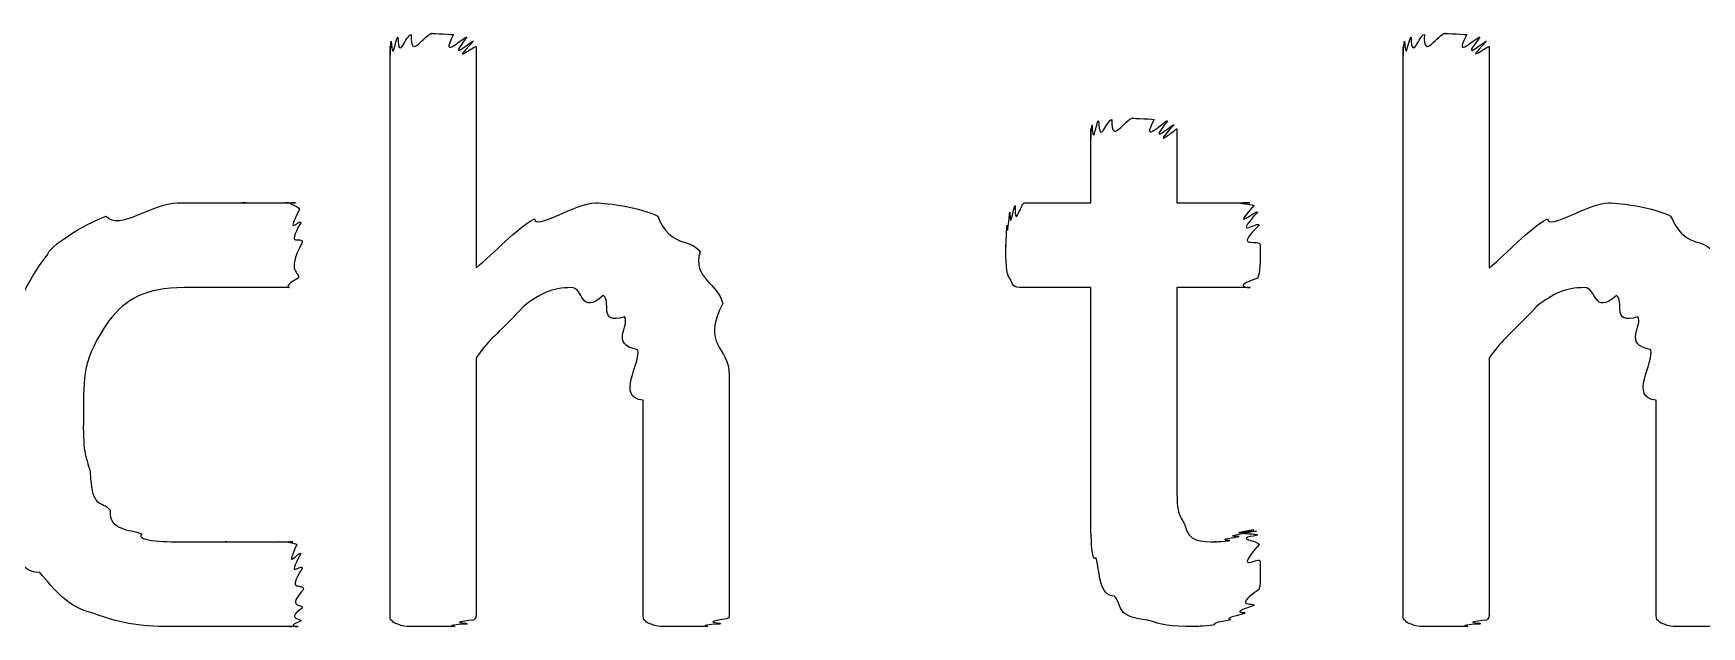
# Model space of a CAD drawing. Header units: millimetres. Extents: x 0 to 216, y 0 to 279.
# Drawn here: x 82.55 to 89.49, y 57.65 to 60.12 of the extents above; entities that cross this region are included whole.
import ezdxf

# ---------------------------------------------------------------- set-up
doc = ezdxf.new("R2010")
doc.units = ezdxf.units.MM
doc.layers.get('0').update_dxf_attribs({"linetype": 'CONTINUOUS'})

msp = doc.modelspace()

# ---------------------------------------------------------------- linework, layer by layer
at = {"color": 0}
for p, q in [((84.0384, 57.7024), (84.0384, 60.0618)), ((84.3964, 60.0618), (84.3964, 59.1414)), ((88.2523, 57.7024), (88.2523, 60.0618)), ((88.6107, 60.0618), (88.6107, 59.1414)), ((86.9527, 59.4113), (86.9527, 59.72)), ((87.3111, 59.72), (87.3111, 59.4113)), ((86.6771, 59.4113), (86.9527, 59.4113)), ((87.3111, 59.4113), (87.6141, 59.4113)), ((86.9527, 59.0585), (86.6719, 59.0585)), ((86.9527, 58.1656), (86.9527, 59.0585)), ((87.6141, 59.0585), (87.3111, 59.0585)), ((87.3111, 59.0585), (87.3111, 58.287)), ((84.3964, 58.7664), (84.3964, 57.7024)), ((88.6107, 58.7664), (88.6107, 57.7024)), ((85.4495, 58.6948), (85.4495, 57.7024)), ((85.0911, 57.7024), (85.0911, 58.59)), ((89.305, 57.7024), (89.305, 58.59)), ((87.6582, 57.9176), (87.6582, 57.9176)), ((83.6785, 57.8019), (83.6785, 57.8019))]:
    msp.add_line(p, q, dxfattribs=at)
for points in [[(84.0437, 60.0837), (84.0493, 59.9846), (84.0602, 60.0964), (84.0715, 60.1003)], [(84.0715, 60.1003), (84.074, 59.9955), (84.1043, 60.1116), (84.1266, 60.1116)], [(84.1266, 60.1116), (84.1223, 59.9983), (84.1816, 60.1169), (84.2148, 60.1169)], [(84.2148, 60.1169), (84.1925, 60.1169), (84.2807, 60.114), (84.303, 60.1116)], [(84.303, 60.1116), (84.2395, 59.9955), (84.347, 60.1073), (84.358, 60.1003)], [(84.358, 60.1003), (84.2656, 59.9846), (84.3813, 60.0908), (84.3855, 60.0837)], [(88.2579, 60.0837), (88.2632, 59.9846), (88.2745, 60.0964), (88.2855, 60.1003)], [(88.2855, 60.1003), (88.2883, 59.9955), (88.3186, 60.1116), (88.3405, 60.1116)], [(88.3405, 60.1116), (88.3363, 59.9983), (88.3955, 60.1169), (88.4287, 60.1169)], [(88.4287, 60.1169), (88.4068, 60.1169), (88.495, 60.114), (88.5169, 60.1116)], [(88.5169, 60.1116), (88.4534, 59.9955), (88.561, 60.1073), (88.5719, 60.1003)], [(88.5719, 60.1003), (88.4798, 59.9846), (88.5956, 60.0908), (88.5994, 60.0837)], [(84.0384, 60.0618), (84.0384, 59.9694), (84.0398, 60.0756), (84.0437, 60.0837)], [(84.3855, 60.0837), (84.2768, 59.9736), (84.3964, 60.0728), (84.3964, 60.0618)], [(88.2523, 60.0618), (88.2523, 59.9694), (88.2537, 60.0756), (88.2579, 60.0837)], [(88.5994, 60.0837), (88.4908, 59.9736), (88.6107, 60.0728), (88.6107, 60.0618)], [(86.9583, 59.7366), (86.964, 59.6346), (86.9749, 59.7489), (86.9858, 59.7531)], [(86.9858, 59.7531), (86.9887, 59.6427), (87.019, 59.7588), (87.0409, 59.7588)], [(87.0409, 59.7588), (87.037, 59.6456), (87.0962, 59.7641), (87.1291, 59.7641)], [(87.1291, 59.7641), (87.1072, 59.7641), (87.1954, 59.7613), (87.2172, 59.7588)], [(87.2172, 59.7588), (87.1541, 59.6427), (87.2613, 59.756), (87.2726, 59.7531)], [(87.2726, 59.7531), (87.1802, 59.6346), (87.2959, 59.7436), (87.3002, 59.7366)], [(86.9527, 59.72), (86.9527, 59.6209), (86.9541, 59.7285), (86.9583, 59.7366)], [(87.3002, 59.7366), (87.1911, 59.6209), (87.3111, 59.7228), (87.3111, 59.72)], [(82.8573, 59.3563), (82.9137, 59.2928), (83.0474, 59.4113), (83.155, 59.4113)], [(83.155, 59.4113), (83.1896, 59.4113), (83.2556, 59.4113), (83.3039, 59.4113)], [(83.3039, 59.4113), (83.2887, 59.4113), (83.4002, 59.4113), (83.4415, 59.4113)], [(83.4415, 59.4113), (83.3699, 59.4113), (83.5187, 59.4113), (83.5519, 59.4113)], [(83.5519, 59.4113), (83.5533, 59.4113), (83.6069, 59.4113), (83.6179, 59.4113)], [(83.6179, 59.4113), (83.5794, 59.4113), (83.6415, 59.4113), (83.6454, 59.4113)], [(83.6454, 59.4113), (83.5903, 59.4113), (83.6581, 59.4018), (83.662, 59.3838)], [(84.6391, 59.3453), (84.6406, 59.2928), (84.8071, 59.4113), (84.8928, 59.4113)], [(84.8928, 59.4113), (84.945, 59.4113), (85.0815, 59.3919), (85.1517, 59.3563)], [(86.6165, 59.3729), (86.6179, 59.2818), (86.6302, 59.3961), (86.6387, 59.4004)], [(86.6387, 59.4004), (86.6359, 59.2928), (86.662, 59.4113), (86.6771, 59.4113)], [(87.6141, 59.4113), (87.5178, 59.4113), (87.6268, 59.4071), (87.6307, 59.4004)], [(87.6307, 59.4004), (87.5288, 59.2818), (87.6434, 59.3866), (87.6473, 59.3729)], [(88.8531, 59.3453), (88.8545, 59.2928), (89.0214, 59.4113), (89.1067, 59.4113)], [(89.1067, 59.4113), (89.1589, 59.4113), (89.2955, 59.3919), (89.3657, 59.3563)], [(82.6149, 59.1965), (82.6121, 59.224), (82.7648, 59.3231), (82.8573, 59.3563)], [(83.662, 59.3838), (83.5974, 59.2596), (83.6676, 59.3506), (83.6676, 59.3288)], [(83.6676, 59.3288), (83.6013, 59.2155), (83.6732, 59.279), (83.6732, 59.2459)], [(84.3964, 59.1414), (84.4751, 59.2046), (84.5577, 59.3012), (84.6391, 59.3453)], [(85.1517, 59.3563), (85.2068, 59.2197), (85.284, 59.2695), (85.3281, 59.2074)], [(86.6055, 59.3178), (86.6069, 59.2529), (86.6126, 59.3577), (86.6165, 59.3729)], [(87.6473, 59.3729), (87.5372, 59.2529), (87.6529, 59.3397), (87.6529, 59.3178)], [(88.6107, 59.1414), (88.689, 59.2046), (88.7719, 59.3012), (88.8531, 59.3453)], [(89.3657, 59.3563), (89.4211, 59.2197), (89.498, 59.2695), (89.5421, 59.2074)], [(86.5999, 59.2349), (86.5999, 59.2088), (86.6013, 59.2956), (86.6055, 59.3178)], [(87.6529, 59.3178), (87.54, 59.2088), (87.6582, 59.2681), (87.6582, 59.2349)], [(82.4547, 58.9153), (82.477, 58.9594), (82.5486, 59.122), (82.6149, 59.1965)], [(83.6732, 59.2459), (83.6013, 59.1136), (83.6676, 59.1263), (83.6567, 59.0973)], [(85.3281, 59.2074), (85.295, 59.0984), (85.4026, 59.0765), (85.422, 58.9926)], [(86.6165, 59.0973), (86.5999, 59.1136), (86.5999, 59.1714), (86.5999, 59.2349)], [(87.6582, 59.2349), (87.6582, 59.1136), (87.6543, 59.1263), (87.6473, 59.0973)], [(83.1825, 59.0585), (83.0199, 59.0585), (82.9412, 59.0116), (82.8682, 58.9209)], [(83.3533, 59.0585), (83.2224, 59.0585), (83.2485, 59.0585), (83.1825, 59.0585)], [(83.4746, 59.0585), (83.4362, 59.0585), (83.4002, 59.0585), (83.3533, 59.0585)], [(83.5628, 59.0585), (83.505, 59.0585), (83.5106, 59.0585), (83.4746, 59.0585)], [(83.6179, 59.0585), (83.5491, 59.0585), (83.5851, 59.0585), (83.5628, 59.0585)], [(83.6567, 59.0973), (83.5794, 59.0585), (83.6316, 59.0585), (83.6179, 59.0585)], [(84.7933, 59.0585), (84.7108, 59.0585), (84.661, 59.0324), (84.5951, 58.9813)], [(84.9256, 59.0254), (84.8279, 58.94), (84.8445, 59.0585), (84.7933, 59.0585)], [(86.6719, 59.0585), (86.6249, 59.0585), (86.6302, 59.0709), (86.6165, 59.0973)], [(87.6473, 59.0973), (87.5259, 59.0585), (87.6282, 59.0585), (87.6141, 59.0585)], [(89.0076, 59.0585), (88.9247, 59.0585), (88.8753, 59.0324), (88.809, 58.9813)], [(89.1399, 59.0254), (89.0418, 58.94), (89.0584, 59.0585), (89.0076, 59.0585)], [(85.0138, 58.9372), (84.9009, 58.9001), (84.9616, 59.0063), (84.9256, 59.0254)], [(85.422, 58.9926), (85.3309, 58.8162), (85.4495, 58.8119), (85.4495, 58.6948)], [(89.2281, 58.9372), (89.1148, 58.9001), (89.1755, 59.0063), (89.1399, 59.0254)], [(82.8682, 58.9209), (82.7595, 58.7569), (82.7634, 58.6962), (82.7634, 58.5241)], [(84.5951, 58.9813), (84.4642, 58.8409), (84.4656, 58.8617), (84.3964, 58.7664)], [(85.0692, 58.7996), (84.9492, 58.8229), (85.0388, 58.9001), (85.0138, 58.9372)], [(88.809, 58.9813), (88.6781, 58.8409), (88.6795, 58.8617), (88.6107, 58.7664)], [(89.2831, 58.7996), (89.1632, 58.8229), (89.2528, 58.9001), (89.2281, 58.9372)], [(85.0911, 58.59), (84.9753, 58.5982), (85.0829, 58.747), (85.0692, 58.7996)], [(89.305, 58.59), (89.1893, 58.5982), (89.2969, 58.747), (89.2831, 58.7996)], [(82.7634, 58.5241), (82.7595, 58.3777), (82.7719, 58.3586), (82.7913, 58.2923)], [(82.7913, 58.2923), (82.7966, 58.1325), (82.8368, 58.1766), (82.8739, 58.1325)], [(87.3111, 58.287), (87.3083, 58.0954), (87.322, 58.1187), (87.3442, 58.0718)], [(86.9749, 57.9342), (86.9527, 57.9039), (86.9527, 58.0775), (86.9527, 58.1656)], [(82.5817, 57.8735), (82.4618, 57.8707), (82.477, 58.0362), (82.4438, 58.1434)], [(82.8739, 58.1325), (82.8696, 58.0443), (82.9539, 58.0552), (83.0061, 58.0334)], [(83.0061, 58.0334), (82.9758, 58.0002), (83.1219, 58.0002), (83.1882, 58.0002)], [(87.3442, 58.0718), (87.3566, 58.0002), (87.413, 58.0002), (87.4765, 58.0002)], [(87.5316, 58.0058), (87.4709, 58.0111), (87.5591, 58.0182), (87.57, 58.0224)], [(87.57, 58.0224), (87.4959, 58.0224), (87.5951, 58.0348), (87.6032, 58.039)], [(87.6032, 58.039), (87.515, 58.0334), (87.6226, 58.0499), (87.6307, 58.0499)], [(87.6307, 58.0499), (87.5259, 58.0334), (87.6378, 58.0471), (87.642, 58.0443)], [(87.642, 58.0443), (87.533, 58.0291), (87.6473, 58.039), (87.6473, 58.0277)], [(87.6473, 58.0277), (87.5372, 58.0111), (87.6529, 58.0072), (87.6529, 57.9893)], [(83.1882, 58.0002), (83.2266, 58.0002), (83.3106, 58.0002), (83.3589, 58.0002)], [(83.3589, 58.0002), (83.3219, 58.0002), (83.4485, 58.0002), (83.4856, 58.0002)], [(83.4856, 58.0002), (83.5131, 58.0002), (83.5519, 58.0002), (83.5738, 58.0002)], [(83.5738, 58.0002), (83.56, 58.0002), (83.6193, 58.0002), (83.6344, 58.0002)], [(83.6344, 58.0002), (83.5822, 58.0002), (83.6468, 57.996), (83.651, 57.9893)], [(83.651, 57.9893), (83.5932, 57.8679), (83.6634, 57.9684), (83.6676, 57.9508)], [(83.6676, 57.9508), (83.6013, 57.8347), (83.6732, 57.9148), (83.6732, 57.8901)], [(87.4765, 58.0002), (87.4406, 58.0002), (87.5164, 58.0016), (87.5316, 58.0058)], [(87.6529, 57.9893), (87.54, 57.857), (87.6582, 57.9466), (87.6582, 57.9176)], [(82.8075, 57.7024), (82.7003, 57.7247), (82.6438, 57.7991), (82.5817, 57.8735)], [(83.6732, 57.8901), (83.6041, 57.7825), (83.6785, 57.8347), (83.6785, 57.8019)], [(87.0521, 57.7744), (86.9858, 57.7755), (86.9929, 57.8707), (86.9749, 57.9342)], [(87.6582, 57.9176), (87.6582, 57.7797), (87.6558, 57.8309), (87.6529, 57.8019)], [(83.6785, 57.8019), (83.6041, 57.7204), (83.6757, 57.7465), (83.6732, 57.7247)], [(87.6529, 57.8019), (87.533, 57.7204), (87.642, 57.7494), (87.6307, 57.7356)], [(87.1897, 57.6749), (87.055, 57.6873), (87.0878, 57.7303), (87.0521, 57.7744)], [(87.6307, 57.7356), (87.515, 57.6943), (87.6102, 57.7137), (87.5923, 57.7024)], [(83.1219, 57.6474), (82.998, 57.6474), (82.8985, 57.6654), (82.8075, 57.7024)], [(83.6676, 57.6696), (83.5974, 57.6474), (83.6634, 57.6474), (83.6567, 57.6474)], [(83.6732, 57.7247), (83.6013, 57.6763), (83.6704, 57.6834), (83.6676, 57.6696)], [(84.0437, 57.6749), (84.0384, 57.6721), (84.0384, 57.6915), (84.0384, 57.7024)], [(84.0715, 57.6584), (84.0493, 57.6612), (84.0507, 57.6711), (84.0437, 57.6749)], [(84.3855, 57.6749), (84.2656, 57.6612), (84.3717, 57.6654), (84.358, 57.6584)], [(84.3964, 57.7024), (84.394, 57.6721), (84.3926, 57.682), (84.3855, 57.6749)], [(85.0967, 57.6749), (85.0925, 57.6721), (85.0911, 57.6915), (85.0911, 57.7024)], [(85.1242, 57.6584), (85.1034, 57.6612), (85.1034, 57.6711), (85.0967, 57.6749)], [(85.4385, 57.6806), (85.32, 57.6612), (85.4244, 57.6654), (85.4107, 57.6584)], [(85.4495, 57.7024), (85.4495, 57.6763), (85.4452, 57.6873), (85.4385, 57.6806)], [(87.3827, 57.6474), (87.2836, 57.6474), (87.2451, 57.6559), (87.1897, 57.6749)], [(87.5316, 57.6749), (87.4339, 57.6584), (87.4847, 57.6598), (87.46, 57.6531)], [(87.5923, 57.7024), (87.478, 57.6721), (87.5538, 57.682), (87.5316, 57.6749)], [(88.2579, 57.6749), (88.2523, 57.6721), (88.2523, 57.6915), (88.2523, 57.7024)], [(88.2855, 57.6584), (88.2632, 57.6612), (88.2646, 57.6711), (88.2579, 57.6749)], [(88.5994, 57.6749), (88.4798, 57.6612), (88.5857, 57.6654), (88.5719, 57.6584)], [(88.6107, 57.7024), (88.6079, 57.6721), (88.6065, 57.682), (88.5994, 57.6749)], [(89.3106, 57.6749), (89.3064, 57.6721), (89.305, 57.6915), (89.305, 57.7024)], [(89.3382, 57.6584), (89.3177, 57.6612), (89.3177, 57.6711), (89.3106, 57.6749)], [(83.2817, 57.6474), (83.1716, 57.6474), (83.1769, 57.6474), (83.1219, 57.6474)], [(83.4305, 57.6474), (83.2778, 57.6474), (83.3367, 57.6474), (83.2817, 57.6474)], [(83.5519, 57.6474), (83.487, 57.6474), (83.4775, 57.6474), (83.4305, 57.6474)], [(83.6291, 57.6474), (83.5572, 57.6474), (83.5875, 57.6474), (83.5519, 57.6474)], [(83.6567, 57.6474), (83.5865, 57.6474), (83.6429, 57.6474), (83.6291, 57.6474)], [(84.1266, 57.6474), (84.074, 57.6502), (84.0853, 57.6545), (84.0715, 57.6584)], [(84.2148, 57.6474), (84.1223, 57.6474), (84.1513, 57.6474), (84.1266, 57.6474)], [(84.303, 57.6474), (84.1925, 57.6474), (84.2504, 57.6474), (84.2148, 57.6474)], [(84.358, 57.6584), (84.2395, 57.6502), (84.3276, 57.6502), (84.303, 57.6474)], [(85.1793, 57.6474), (85.1299, 57.6502), (85.138, 57.6545), (85.1242, 57.6584)], [(85.2731, 57.6474), (85.1764, 57.6474), (85.2039, 57.6474), (85.1793, 57.6474)], [(85.3556, 57.6474), (85.247, 57.6474), (85.3063, 57.6474), (85.2731, 57.6474)], [(85.4107, 57.6584), (85.295, 57.6502), (85.3803, 57.6502), (85.3556, 57.6474)], [(87.46, 57.6531), (87.3827, 57.6474), (87.4078, 57.6474), (87.3827, 57.6474)], [(88.3405, 57.6474), (88.2883, 57.6502), (88.2992, 57.6545), (88.2855, 57.6584)], [(88.4287, 57.6474), (88.3363, 57.6474), (88.3652, 57.6474), (88.3405, 57.6474)], [(88.5169, 57.6474), (88.4068, 57.6474), (88.4647, 57.6474), (88.4287, 57.6474)], [(88.5719, 57.6584), (88.4534, 57.6502), (88.5416, 57.6502), (88.5169, 57.6474)], [(89.3932, 57.6474), (89.3438, 57.6502), (89.3519, 57.6545), (89.3382, 57.6584)], [(89.487, 57.6474), (89.3907, 57.6474), (89.4182, 57.6474), (89.3932, 57.6474)], [(89.5696, 57.6474), (89.4609, 57.6474), (89.5202, 57.6474), (89.487, 57.6474)]]:
    msp.add_open_spline(points, degree=3, dxfattribs=at)

doc.saveas('drawing.dxf')
